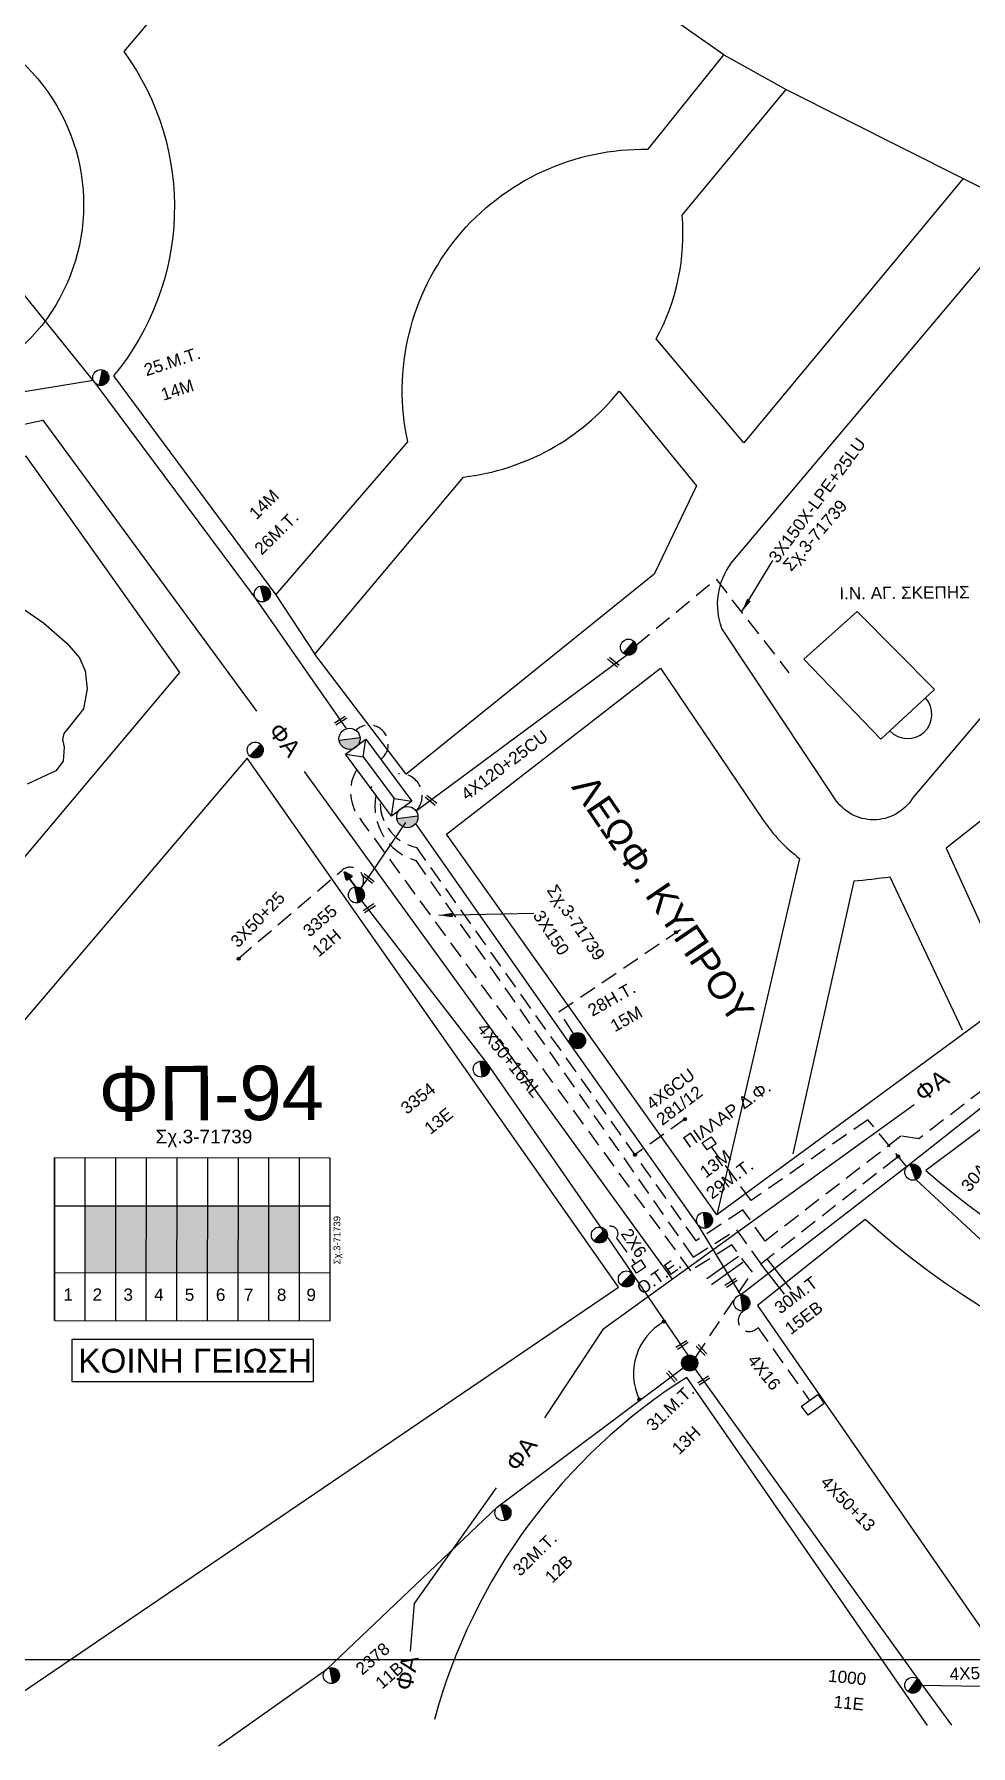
# Model space of a CAD drawing. Header units: millimetres. Extents: x 745 to 5694, y 762 to 3401.
# Drawn here: x 1912.4 to 2050.1, y 765.7 to 1017.1 of the extents above; entities that cross this region are included whole.
import ezdxf
from ezdxf.enums import TextEntityAlignment as Align

# ---------------------------------------------------------------- set-up
doc = ezdxf.new("R2010")
doc.units = ezdxf.units.MM
doc.linetypes.add('DASHED', pattern=[19.05, 12.7, -6.35])
for name, color, linetype in [('Άγνωστα', 7, 'Continuous'), ('Ασφαλειοκιβώτια Χ.Τ 9 αναχωρήσεων', 7, 'Continuous'), ('Γυμνά εναέρια ΧΤ και ΦΟΠ (3Φ)   4x50+16AL', 7, 'Continuous'), ('Εναέρια παροχή ΧΤ 4x16', 7, 'SYN_LINE'), ('Επίτονοι', 7, 'Continuous'), ('Επιγραφές - Σχήματα', 7, 'Continuous'), ('Καλώδια ΧΤ 4Χ6CU', 7, 'DASHED'), ('Μηχανική τομή', 7, 'Continuous'), ('Στύλος Ξύλινος', 7, 'Continuous'), ('Στύλος Ξύλινος @ 1', 7, 'Continuous'), ('Στύλος ΦΜ', 7, 'Continuous'), ('Στύλος ΦΜ @ 1', 7, 'Continuous'), ('Συνδέσεις', 7, 'Continuous'), ('Τομή', 7, 'Continuous'), ('Υποσταθμός εναέριος 2 στύλων', 7, 'Continuous'), ('Υποσταθμός πόλεως', 7, 'Continuous'), ('Υπόβαθρο ΔΕΗ', 7, 'Continuous'), ('Υπόγεια καλώδια Παροχών ΧΤ   4x50AL', 7, 'DASHED'), ('Υπόγεια καλώδια Παροχών ΧΤ   4x6', 7, 'DASHED')]:
    doc.layers.add(name, color=color, linetype=linetype)
doc.styles.add('arial', font='arial.ttf')
doc.styles.get("Standard").update_dxf_attribs({"font": 'arial.ttf'})
doc.linetypes.add('SYN_LINE', pattern='A,0.5,-0.0001,["/\\/\\/\\/",Standard,S=0.1,R=0,X=0,Y=-0.05],-0.25', length=0.7501)
doc.dimstyles.new('ISO-25', dxfattribs={"dimtxt": 2.5, "dimasz": 2.5, "dimexe": 1.25, "dimexo": 0.625, "dimtad": 1, "dimtxsty": 'Standard', "dimcen": 2.5, "dimadec": 0, "dimazin": 0, "dimtfac": 1, "dimtmove": 0, "dimatfit": 3, "dimfxl": 1, "dimarcsym": 0})

# ---------------------------------------------------------------- blocks, each defined once
blk = doc.blocks.new('ΥΠΑΡΧΩΝ ΤΣΙΜΕΝΤΕΝΙΟΣ ΣΤΥΛΟΣ')
at = {"layer": 'Στύλος ΦΜ'}
blk.add_hatch(color=256, dxfattribs=at).paths.add_polyline_path([(-1.29, -2.28, 0.574793), (2.62, 0, 0.268822), (1.3, 2.27)])
blk.add_line((-1.29, -2.28), (1.3, 2.27), dxfattribs=at)
blk.add_circle((0, 0), 2.62, dxfattribs=at)
at = {"layer": 'Στύλος ΦΜ', "flags": 4}
for tag, p in [('ΑΡΙΘΜΟΣ', (-4.68, 8.05)), ('ΤΥΠΟΣ', (-4.91, 3.03))]:
    blk.add_attdef(tag, p, '', height=4, dxfattribs=at)
blk = doc.blocks.new('ΥΠΑΡΧΩΝ ΞΥΛΙΝΟΣ ΣΤΥΛΟΣ')
at = {"layer": 'Στύλος Ξύλινος'}
h = blk.add_hatch(color=7, dxfattribs=at)
h.paths.add_polyline_path([(-2.62, 0, 0.270008), (-1.29, -2.28), (1.3, 2.27, 0.576266)])
h.paths.add_polyline_path([(-1.29, -2.28, 0.574793), (2.62, 0, 0.268822), (1.3, 2.27)])
at = {"layer": 'Στύλος Ξύλινος', "color": 7}
blk.add_line((-1.29, -2.28), (1.3, 2.27), dxfattribs=at)
blk.add_circle((0, 0), 2.62, dxfattribs=at)
at = {"layer": 'Στύλος Ξύλινος', "flags": 4}
for tag, p in [('ΑΡΙΘΜΟΣ', (-4.91, 8.6)), ('ΤΥΠΟΣ', (-4.85, 3.39))]:
    blk.add_attdef(tag, p, '', height=4, dxfattribs=at)
blk = doc.blocks.new('ΑΣΦΑΛΕΙΟΚΙΒΩΤΙΟ ΥΠΟΣΤΑΘΜΟΥ 9 ΑΝΑΧΩΡΗΣΕΩΝ')
at = {"layer": 'Ασφαλειοκιβώτια Χ.Τ 9 αναχωρήσεων', "ltscale": 40}
for p, q in [((-23.8, 40.36), (24.02, 40.36)), ((-9.72, 40.36), (-9.72, -40.64)), ((9.94, 40.36), (9.94, -40.64)), ((-23.8, 31.36), (24.02, 31.36)), ((-23.8, 22.36), (24.02, 22.36)), ((-23.8, 13.36), (24.02, 13.36)), ((-23.8, 4.36), (24.02, 4.36)), ((-23.8, -4.64), (24.02, -4.64)), ((-23.8, -13.64), (24.02, -13.64)), ((-23.8, -22.64), (24.02, -22.64)), ((-23.8, -31.64), (24.02, -31.64))]:
    blk.add_line(p, q, dxfattribs=at)
at = {"layer": 'Ασφαλειοκιβώτια Χ.Τ 9 αναχωρήσεων'}
blk.add_lwpolyline([(-23.8, -40.64), (24.02, -40.64), (24.02, 40.36), (-23.8, 40.36)], close=True, dxfattribs=at)
for s, p in [('1', (-17.96, 37.74)), ('2', (-17.96, 29.17)), ('3', (-17.96, 20.09)), ('4', (-17.96, 11.07)), ('5', (-17.96, 2.06)), ('6', (-17.96, -7.08)), ('7', (-17.96, -15.32)), ('8', (-17.96, -25)), ('9', (-17.96, -33.7))]:
    blk.add_text(s, height=3.6, rotation=270, dxfattribs=at).set_placement(p)
at = {"layer": 'Ασφαλειοκιβώτια Χ.Τ 9 αναχωρήσεων', "ltscale": 40}
for tag, height, p in [('ΟΝΟΜΑ', 5, (-0.16, 44.31)), ('ΚΕΙΜΕΝΟ 1', 2, (17.06, 35.59)), ('ΚΕΙΜΕΝΟ 2', 2, (17.06, 26.88)), ('ΚΕΙΜΕΝΟ 3', 2, (17.06, 17.69)), ('ΚΕΙΜΕΝΟ 4', 2, (17.06, 8.71)), ('ΚΕΙΜΕΝΟ 5', 2, (17.06, -0.13)), ('ΚΕΙΜΕΝΟ 6', 2, (17.06, -9.05)), ('ΚΕΙΜΕΝΟ 7', 2, (17.06, -18.13)), ('ΚΕΙΜΕΝΟ 8', 2, (17.06, -26.85)), ('ΚΕΙΜΕΝΟ 9', 2, (17.06, -35.99)), ('ΣΧ', 2, (-0.1, -42.64))]:
    blk.add_attdef(tag, text='', height=height, dxfattribs=at).set_placement(p, align=Align.MIDDLE_CENTER)
blk = doc.blocks.new('ΥΠΟΣΤΑΘΜΟΣ ΕΝΑΕΡΙΟΣ ΕΠΙ 2 ΣΤΥΛΩΝ')
at = {"layer": 'Υποσταθμός εναέριος 2 στύλων', "linetype": 'Continuous'}
for points in [[(-11.97, -2.11, 0.574793), (-8.45, -0.07, 0.268822), (-9.64, 1.98)], [(9.68, -2.15, 0.574793), (13.19, -0.1, 0.268822), (12.01, 1.95)]]:
    blk.add_hatch(color=256, dxfattribs=at).paths.add_polyline_path(points)
for p, q in [((-11.97, -2.11), (-9.64, 1.98)), ((9.68, -2.15), (12.01, 1.95))]:
    blk.add_line(p, q, dxfattribs=at)
for centre in [(-10.81, -0.07), (10.84, -0.1)]:
    blk.add_circle(centre, 2.36, dxfattribs=at)
at = {"layer": 'Υποσταθμός πόλεως', "linetype": 'Continuous', "ltscale": 40}
blk.add_lwpolyline([(-8.57, 2.82), (8.57, 2.82), (8.57, -2.82), (-8.57, -2.82)], close=True, dxfattribs=at)
for points in [[(-5.75, 0), (-8.57, 2.82)], [(-8.57, -2.82), (-5.75, 0)], [(-5.75, 0), (5.75, 0)], [(5.75, 0), (8.57, 2.82)], [(8.57, -2.82), (5.75, 0)]]:
    blk.add_lwpolyline(points, dxfattribs=at)
at = {"layer": 'Υποσταθμός εναέριος 2 στύλων', "ltscale": 40, "flags": 1}
for tag, p in [('ΜΕΤΑΣΧΗΜΑΤΙΣΜΟΣ', (14.09, 2.51)), ('ΙΣΧΥΣ', (14.07, -0.28)), ('ΑΡΙΘΜΟΣ', (14.19, -3))]:
    blk.add_attdef(tag, p, '', height=1.8, dxfattribs=at)
blk = doc.blocks.new('ΜΗΧΑΝΙΚΗ ΤΟΜΗ')
at = {"layer": 'Μηχανική τομή', "ltscale": 40}
for p, q in [((-1.89, 0.78), (1.89, 0.78)), ((1.89, 0), (-1.89, 0))]:
    blk.add_line(p, q, dxfattribs=at)
blk = doc.blocks.new('_ΣΥΝΔΕΣΗ')
at = {"layer": 'Συνδέσεις', "linetype": 'SYN_LINE', "ltscale": 40}
blk.add_hatch(color=256, dxfattribs=at).paths.add_polyline_path([(0.5, -0.01, 1), (-0.5, -0.01, 1)])
at = {"layer": 'Συνδέσεις'}
blk.add_circle((0, -0.01), 0.5, dxfattribs=at)
blk = doc.blocks.new('ΕΠΙΤΟΝΟΣ')
at = {"layer": 'Επίτονοι', "lineweight": 40, "ltscale": 40}
blk.add_hatch(color=256, dxfattribs=at).paths.add_polyline_path([(-1.13, 6.47), (0, 9.1), (1.13, 6.47)])
for p, q in [((-1.13, 6.47), (0, 9.1)), ((1.13, 6.47), (-1.13, 6.47)), ((-1.13, 6.47), (0, 6.47)), ((0, 9.1), (1.13, 6.47)), ((0, 6.47), (0, 0))]:
    blk.add_line(p, q, dxfattribs=at)
blk = doc.blocks.new('ΤΟΜΗ')
at = {"layer": 'Τομή', "ltscale": 40}
for p, q in [((-5.68, 0), (5.68, 0)), ((5.68, -2.33), (-5.68, -2.33))]:
    blk.add_line(p, q, dxfattribs=at)

msp = doc.modelspace()

# ---------------------------------------------------------------- hatches: boundary and pattern name
at = {"layer": 'Άγνωστα', "ltscale": 0.2}
for color, points in [(1, [(1919.93, 845.01), (1919.92, 835.19), (1924.42, 835.18), (1924.43, 845.01)]), (2, [(1924.43, 845.01), (1924.42, 835.18), (1928.92, 835.18), (1928.93, 845)]), (30, [(1928.93, 845), (1928.92, 835.18), (1933.42, 835.17), (1933.43, 845)]), (85, [(1933.43, 845), (1933.42, 835.17), (1937.92, 835.17), (1937.93, 845)]), (173, [(1937.93, 845), (1937.92, 835.17), (1942.42, 835.16), (1942.43, 844.99)]), (5, [(1942.43, 844.99), (1942.42, 835.16), (1946.92, 835.16), (1946.93, 844.99)]), (62, [(1946.93, 844.99), (1946.92, 835.16), (1951.42, 835.15), (1951.43, 844.98)])]:
    msp.add_hatch(color=color, dxfattribs=at).paths.add_polyline_path(points)

# ---------------------------------------------------------------- linework, layer by layer
at = {"layer": 'Άγνωστα', "color": 85, "linetype": 'DASHED', "ltscale": 0.2}
for points in [[(2000.92, 927.37), (2012.65, 937.05)], [(2012.65, 937.05), (2023.36, 923.3)]]:
    msp.add_lwpolyline(points, dxfattribs=at)
at = {"layer": 'Άγνωστα', "color": 85, "linetype": 'SYN_LINE', "ltscale": 20}
msp.add_lwpolyline([(1968.59, 903.03), (1999.51, 925.92)], dxfattribs=at)
at = {"layer": 'Άγνωστα', "color": 62}
msp.add_lwpolyline([(2123.96, 910.75), (2078.91, 880.91), (2040.85, 850.88), (2016.29, 831.91)], dxfattribs=at)
at = {"layer": 'Άγνωστα', "color": 173}
for points in [[(1961.84, 906.44), (1962.11, 906.61)], [(2047.32, 768.7), (2042.52, 775.27), (2009.58, 821.04)], [(2054.69, 774.35), (2042.74, 774.55)]]:
    msp.add_lwpolyline(points, dxfattribs=at)
at = {"layer": 'Άγνωστα', "color": 5, "linetype": 'DASHED', "ltscale": 0.2}
msp.add_lwpolyline([(1962.65, 905.27, 0.388047), (1968.51, 895.75), (2009.27, 837.45), (2015.64, 841.47), (2019.21, 836.49), (2039.4, 852.25)], format="xyb", dxfattribs=at)
at = {"layer": 'Άγνωστα', "color": 62, "linetype": 'DASHED', "ltscale": 0.2}
msp.add_lwpolyline([(2074.44, 881.62, -0.138592), (2073.29, 878.49), (2042.46, 854.84), (2039.82, 855.23), (2019.86, 839.82), (2016.57, 844.42), (2009.73, 839.85), (1968.65, 897.63, -0.344748), (1963.27, 904.07)], format="xyb", dxfattribs=at)
at = {"layer": 'Άγνωστα', "color": 2, "linetype": 'SYN_LINE', "ltscale": 15}
msp.add_lwpolyline([(1966.99, 901.31), (1960.46, 891.65)], dxfattribs=at)
at = {"layer": 'Άγνωστα', "color": 173, "linetype": 'DASHED', "ltscale": 0.2}
msp.add_lwpolyline([(2009.63, 822.71), (2017.98, 835.24), (2014.95, 839.26), (2008.93, 835.46), (1960.48, 901.68)], dxfattribs=at)
at = {"layer": 'Άγνωστα', "color": 30}
msp.add_lwpolyline([(2016.29, 831.91), (2009.95, 842.28), (1991.28, 868.69), (1968.47, 901.21)], dxfattribs=at)
at = {"layer": 'Άγνωστα', "color": 2, "linetype": 'DASHED', "ltscale": 0.2}
msp.add_lwpolyline([(1942.46, 881.35), (1957.66, 894.28, -0.893748), (1960.46, 891.65, 0.569916)], format="xyb", dxfattribs=at)
at = {"layer": 'Άγνωστα', "color": 30, "linetype": 'DASHED', "ltscale": 0.2}
msp.add_lwpolyline([(1991.72, 870.3), (1989.56, 873.51), (2007.54, 885.68)], dxfattribs=at)
at = {"layer": 'Άγνωστα', "color": 5, "linetype": 'DASHED', "ltscale": 0.2}
msp.add_lwpolyline([(2040.67, 850.71), (2034.97, 857.64), (2017.8, 845.8), (2011.96, 853.68)], dxfattribs=at)
at = {"layer": 'Άγνωστα', "color": 5, "linetype": 'SYN_LINE', "ltscale": 20}
msp.add_lwpolyline([(2203.32, 823.91), (2171.16, 825.53), (2133.05, 820.81), (2099.73, 821.68), (2068.32, 824.49), (2041.99, 848.85)], dxfattribs=at)
at = {"layer": 'Άγνωστα', "color": 2}
msp.add_lwpolyline([(1939.51, 765.68), (1955.43, 776.95), (1980.51, 800.76), (2007.83, 821.19)], dxfattribs=at)
at = {"layer": 'Άγνωστα', "color": 173, "linetype": 'DASHED', "ltscale": 0.2}
msp.add_arc((1965.28, 905.84), 6.35, 148.7624, 220.9214, dxfattribs=at)
at = {"layer": 'Γυμνά εναέρια ΧΤ και ΦΟΠ (3Φ)   4x50+16AL', "color": 2}
msp.add_lwpolyline([(1960.57, 889.78), (1979.08, 865.81), (1996.65, 840.44), (2000.44, 834.92), (2008.49, 823.04)], dxfattribs=at)
at = {"layer": 'Εναέρια παροχή ΧΤ 4x16', "color": 173, "linetype": 'DASHED', "ltscale": 0.2}
msp.add_lwpolyline([(2016.83, 829.63, 1.250612), (2018.8, 827.14), (2026.42, 816.36)], format="xyb", dxfattribs=at)
at = {"layer": 'Επιγραφές - Σχήματα', "color": 85, "ltscale": 0.2}
msp.add_line((1952.13, 908.82), (2006.22, 834.21), dxfattribs=at)
at = {"layer": 'Επιγραφές - Σχήματα', "color": 2, "linetype": 'DASHED', "ltscale": 0.2}
msp.add_line((1998.03, 840.27), (2000.76, 836.5), dxfattribs=at)
at = {"layer": 'Επιγραφές - Σχήματα'}
msp.add_lwpolyline([(780.39, 1891.51), (3073.89, 1891.51), (3073.89, 778.3), (780.39, 778.3)], close=True, dxfattribs=at)
at = {"layer": 'Επιγραφές - Σχήματα', "color": 85, "ltscale": 0.2}
for points in [[(1903.45, 958.24), (1913.71, 960.42), (1945.13, 917.68)], [(2041.76, 859.85), (1996, 826.84)], [(1996, 826.84), (1987.43, 813.85)], [(1980.34, 803.58), (1968.28, 786.6), (1967.71, 779.58)]]:
    msp.add_lwpolyline(points, dxfattribs=at)
at = {"layer": 'Επιγραφές - Σχήματα', "color": 30, "linetype": 'DASHED', "ltscale": 0.2}
msp.add_lwpolyline([(1968.59, 903.03, 0.684795), (1965.98, 908.48)], format="xyb", dxfattribs=at)
at = {"layer": 'Επιγραφές - Σχήματα', "ltscale": 0.2}
for points in [[(2010.62, 854.26), (2011.94, 855.15), (2012.65, 854.1), (2011.33, 853.21)], [(2000.26, 836.17), (2001.58, 837.06), (2002.29, 836.01), (2000.98, 835.12)], [(2025.22, 815.55), (2027.61, 817.27), (2028.56, 815.96), (2026.17, 814.24)]]:
    msp.add_lwpolyline(points, close=True, dxfattribs=at)
at = {"layer": 'Επιγραφές - Σχήματα', "color": 190}
msp.add_lwpolyline([(1917.96, 819.17), (1953.48, 819.17), (1953.48, 825.34), (1917.96, 825.34)], close=True, dxfattribs=at)
at = {"layer": 'Επιγραφές - Σχήματα', "color": 1, "linetype": 'DASHED', "ltscale": 0.2}
msp.add_arc((1961.67, 912.82), 2.81, 307.7719, 133.6433, dxfattribs=at)
at = {"layer": 'Επιγραφές - Σχήματα', "color": 2, "linetype": 'DASHED', "ltscale": 0.2}
msp.add_arc((1997.16, 840.92), 1.08, 323.4048, 142.7748, dxfattribs=at)
at = {"layer": 'Επιγραφές - Σχήματα', "ltscale": 0.2}
msp.add_arc((2009.32, 820.33), 8.8, 119.38, 205.4162, dxfattribs=at)
at = {"layer": 'Καλώδια ΧΤ 4Χ6CU', "color": 62, "linetype": 'DASHED', "ltscale": 0.2}
msp.add_line((2008.07, 857.73), (2000.73, 852.51), dxfattribs=at)
at = {"layer": 'Υπόβαθρο ΔΕΗ'}
for points in [[(2111.81, 1264.23, 0.128529), (1975.32, 1082.38, 0.062772), (2188.67, 970.52), (2367.6, 916.24, 0.060101), (2486.77, 898.83, 0.597235), (2505.98, 938.55, 0.452783)], [(2013.81, 1014.07), (1958.12, 1053.02), (1925.62, 1014.56, -0.343285), (1924.08, 966.91), (1947.97, 934.74)], [(1879.53, 1018.36, -0.78083), (1913.54, 974.33, -1.26712), (1879.53, 1018.36, -3.228838)], [(1947.97, 934.74), (1967.33, 957.24, -0.483372), (2002.66, 1000.23), (2013.81, 1014.07)], [(2022.94, 1008.99), (2048.96, 995.92), (2016.73, 957.1), (2003.84, 972.35, 0.148478), (2007.66, 990.55), (2022.94, 1008.99)], [(2048.96, 995.92), (2128.69, 955.84, -0.640583), (2130.67, 930.17), (2012.77, 843.69), (1973.02, 899.6), (2004.47, 923.99), (2019.58, 901.66, 0.082513), (2024.92, 896.04), (2012.77, 843.69)], [(2097.58, 970.97), (2041.52, 904.88, -0.554075), (2030.07, 904.88), (2013.52, 929.83, -0.25521), (2014.89, 939.4), (2058.48, 991.14)], [(1947.97, 934.74), (1953.69, 926.02), (1975.52, 952.07, 0.197196), (1998.41, 964.68), (2009.79, 950.75), (2003.55, 937.8), (1967.09, 908.42), (1953.69, 926.02)], [(1804.88, 769.97), (1933.84, 923.33), (1911.28, 955.15, -0.254213), (1869.9, 955.79, 0.033616), (1812.5, 889.33, 0.037413), (1733.19, 770.6, 1.404528)], [(2048.87, 870.8), (2038.22, 893.29, -0.00945), (2032.89, 892.68), (2023.91, 852.62)], [(2112.39, 890.69), (2101.99, 893.9), (2043.47, 850.17, 0.186407), (2120.31, 822.38), (2112.39, 890.69)], [(2131.48, 768.01), (2122.63, 812.06, -0.200258), (2034.57, 842.98), (2018.74, 830.36), (2060.97, 769.46)], [(2043.71, 768.64), (2008.33, 819.79, 0.187469), (1971.27, 769.54, 0.153908)]]:
    msp.add_lwpolyline(points, format="xyb", dxfattribs=at)
for points in [[(2013.81, 1014.07), (2022.94, 1008.99)], [(1910.97, 932.6), (1913.81, 930.63), (1917.3, 927.6), (1919.1, 925.49), (1919.95, 923.59), (1920.24, 920.95), (1919.69, 918.03), (1918.03, 915.89), (1916.77, 914.37), (1916.6, 913.53), (1916.86, 912.36), (1916.72, 910.32), (1915.62, 908.89), (1911.43, 906.96)], [(2025.56, 925.32), (2033.38, 932.3), (2044.75, 920.86), (2036.87, 913.56), (2025.56, 925.32)], [(1905.18, 769.81), (1998.29, 833.07), (1943.74, 910.78), (1837.54, 785.98), (1852.17, 769.5)], [(2063.51, 881.92), (2053.87, 903.36), (2046.48, 897.53), (2056.07, 876.44)]]:
    msp.add_lwpolyline(points, dxfattribs=at)
msp.add_arc((2040.81, 917.21), 3.56, 222.7822, 42.7822, dxfattribs=at)
at = {"layer": 'Υπόγεια καλώδια Παροχών ΧΤ   4x50AL', "color": 1, "linetype": 'Continuous', "ltscale": 0.2}
msp.add_lwpolyline([(1958.29, 915.15), (1945.13, 934.08), (1921.57, 965.71), (1889.66, 1005.21), (1872.16, 1028.17)], dxfattribs=at)
at = {"layer": 'Υπόγεια καλώδια Παροχών ΧΤ   4x6', "color": 1, "linetype": 'SYN_LINE', "ltscale": 20}
msp.add_lwpolyline([(1921.14, 966.24), (1871.09, 958.08), (1859.46, 947.56)], dxfattribs=at)

# ---------------------------------------------------------------- block references
at = {"layer": 'Ασφαλειοκιβώτια Χ.Τ 9 αναχωρήσεων'}
ref = msp.add_blockref('ΑΣΦΑΛΕΙΟΚΙΒΩΤΙΟ ΥΠΟΣΤΑΘΜΟΥ 9 ΑΝΑΧΩΡΗΣΕΩΝ', (1935.61, 840.03), dxfattribs=dict(at, xscale=0.4999999999999658, yscale=0.4999999999999658, zscale=0.4999999999999658, rotation=89.94210369080487))
ref.add_attrib('ΣΧ', 'Σχ.3-71739', dxfattribs={"ltscale": 40, "height": 1, "rotation": 89.9421}).set_placement((1956.93, 839.96), align=Align.MIDDLE_CENTER)
at = {"layer": 'Επίτονοι', "xscale": 0.4499999999997602, "yscale": 0.4499999999997602, "zscale": 0.4499999999997602, "rotation": 36.86554494037851}
msp.add_blockref('ΕΠΙΤΟΝΟΣ', (1960.49, 890.8), dxfattribs=at)
at = {"layer": 'Μηχανική τομή'}
for p, xscale, yscale, zscale, rotation in [((1997.44, 924.72), 0.4999999999999983, 0.4999999999999983, 0.4999999999999983, 320.0896093058199), ((1957.57, 916.12), 0.4999999999999622, 0.4999999999999622, 0.4999999999999622, 32.73270798800542), ((1970.64, 904.44), 0.4999999999999983, 0.4999999999999983, 0.4999999999999983, 320.0896093058199), ((1961.41, 892.94), 0.4999999999999983, 0.4999999999999983, 0.4999999999999983, 320.0896093058199), ((1961.79, 888.57), 0.4999999999999622, 0.4999999999999622, 0.4999999999999622, 32.73270798800542), ((2014.96, 833.52), 0.4999999999999622, 0.4999999999999622, 0.4999999999999622, 32.73270798800542), ((2007.76, 824.4), 0.4999999999999622, 0.4999999999999622, 0.4999999999999622, 32.73270798800542), ((2010.38, 823.69), 0.5000000000000528, 0.5000000000000528, 0.5000000000000528, 312.9099540559136), ((2006.01, 819.78), 0.5000000000000528, 0.5000000000000528, 0.5000000000000528, 312.9099540559136), ((2010.96, 819.18), 0.4999999999999622, 0.4999999999999622, 0.4999999999999622, 32.73270798800542)]:
    msp.add_blockref('ΜΗΧΑΝΙΚΗ ΤΟΜΗ', p, dxfattribs=dict(at, xscale=xscale, yscale=yscale, zscale=zscale, rotation=rotation))
at = {"layer": 'Στύλος Ξύλινος @ 1', "ltscale": 40}
ref = msp.add_blockref('ΥΠΑΡΧΩΝ ΞΥΛΙΝΟΣ ΣΤΥΛΟΣ', (1992.3, 869.27), dxfattribs=dict(at, xscale=0.449999999999858, yscale=0.449999999999858, zscale=0.449999999999858, rotation=29.48068426220996))
ref.add_attrib('ΤΥΠΟΣ', '28H.T.', (1994.46, 872.75), dxfattribs={"layer": 'Στύλος Ξύλινος', "height": 1.8, "rotation": 29.4807, "flags": 4})
ref.add_attrib('ΑΡΙΘΜΟΣ', '15M', (1997.77, 870.48), dxfattribs={"layer": 'Στύλος Ξύλινος', "height": 1.8, "rotation": 29.4807, "flags": 4})
ref = msp.add_blockref('ΥΠΑΡΧΩΝ ΞΥΛΙΝΟΣ ΣΤΥΛΟΣ', (2008.77, 821.9), dxfattribs=dict(at, xscale=0.4499999999997291, yscale=0.4499999999997291, zscale=0.4499999999997291, rotation=43.51115869942916))
ref.add_attrib('ΤΥΠΟΣ', '31.M.T.', (2003.45, 811.78), dxfattribs={"layer": 'Στύλος Ξύλινος', "height": 1.8, "rotation": 43.5112, "flags": 4})
ref.add_attrib('ΑΡΙΘΜΟΣ', '13H', (2007.2, 808.32), dxfattribs={"layer": 'Στύλος Ξύλινος', "height": 1.8, "rotation": 43.5112, "flags": 4})
at = {"layer": 'Στύλος ΦΜ @ 1', "ltscale": 40}
ref = msp.add_blockref('ΥΠΑΡΧΩΝ ΤΣΙΜΕΝΤΕΝΙΟΣ ΣΤΥΛΟΣ', (1922.23, 966.68), dxfattribs=dict(at, xscale=0.4499999999996414, yscale=0.4499999999996414, zscale=0.4499999999996414, rotation=18.13311919446247))
ref.add_attrib('ΤΥΠΟΣ', '25.M.T.', (1928.94, 966.86), dxfattribs={"layer": 'Στύλος ΦΜ', "height": 1.8, "rotation": 18.1331, "flags": 4})
ref.add_attrib('ΑΡΙΘΜΟΣ', '14M', (1931.43, 963.26), dxfattribs={"layer": 'Στύλος ΦΜ', "height": 1.8, "rotation": 18.1331, "flags": 4})
ref = msp.add_blockref('ΥΠΑΡΧΩΝ ΤΣΙΜΕΝΤΕΝΙΟΣ ΣΤΥΛΟΣ', (1945.97, 934.9), dxfattribs=dict(at, xscale=0.4499999999996799, yscale=0.4499999999996799, zscale=0.4499999999996799, rotation=44.30663126529159))
ref.add_attrib('ΤΥΠΟΣ', '14M', (1945.08, 945.7), dxfattribs={"layer": 'Στύλος ΦΜ', "height": 1.8, "rotation": 44.3066, "flags": 4})
ref.add_attrib('ΑΡΙΘΜΟΣ', '26M.T.', (1945.87, 940.51), dxfattribs={"layer": 'Στύλος ΦΜ', "height": 1.8, "rotation": 44.3066, "flags": 4})
at = {"layer": 'Στύλος ΦΜ @ 1', "ltscale": 40, "xscale": 0.4499999999996779, "yscale": 0.4499999999996779, "zscale": 0.4499999999996779, "rotation": 346.8465568456768}
for p in [(1999.78, 927.07), (1944.92, 911.96), (1995.5, 840.71), (1999.47, 834.25)]:
    msp.add_blockref('ΥΠΑΡΧΩΝ ΤΣΙΜΕΝΤΕΝΙΟΣ ΣΤΥΛΟΣ', p, dxfattribs=at)
at = {"layer": 'Στύλος ΦΜ @ 1', "ltscale": 40}
ref = msp.add_blockref('ΥΠΑΡΧΩΝ ΤΣΙΜΕΝΤΕΝΙΟΣ ΣΤΥΛΟΣ', (1959.8, 890.67), dxfattribs=dict(at, xscale=0.4499999999996657, yscale=0.4499999999996657, zscale=0.4499999999996657, rotation=40.7874765397498))
ref.add_attrib('ΤΥΠΟΣ', '3355', (1952.9, 884.39), dxfattribs={"layer": 'Στύλος ΦΜ', "height": 1.8, "rotation": 40.7875, "flags": 4})
ref.add_attrib('ΑΡΙΘΜΟΣ', '12H', (1954.24, 881.44), dxfattribs={"layer": 'Στύλος ΦΜ', "height": 1.8, "rotation": 40.7875, "flags": 4})
ref = msp.add_blockref('ΥΠΑΡΧΩΝ ΤΣΙΜΕΝΤΕΝΙΟΣ ΣΤΥΛΟΣ', (1978.15, 865.09), dxfattribs=dict(at, xscale=0.4499999999997938, yscale=0.4499999999997938, zscale=0.4499999999997938, rotation=38.57779268242876))
ref.add_attrib('ΤΥΠΟΣ', '3354', (1967.21, 858.35), dxfattribs={"layer": 'Στύλος ΦΜ', "height": 1.8, "rotation": 38.5778, "flags": 4})
ref.add_attrib('ΑΡΙΘΜΟΣ', '13E', (1970.67, 855.38), dxfattribs={"layer": 'Στύλος ΦΜ', "height": 1.8, "rotation": 38.5778, "flags": 4})
ref = msp.add_blockref('ΥΠΑΡΧΩΝ ΤΣΙΜΕΝΤΕΝΙΟΣ ΣΤΥΛΟΣ', (2010.96, 842.89), dxfattribs=dict(at, xscale=0.4499999999997839, yscale=0.4499999999997839, zscale=0.4499999999997839, rotation=36.69314742088504))
ref.add_attrib('ΤΥΠΟΣ', '13M', (2011.13, 848.99), dxfattribs={"layer": 'Στύλος ΦΜ', "height": 1.8, "rotation": 36.6931, "flags": 4})
ref.add_attrib('ΑΡΙΘΜΟΣ', '29Μ.T.', (2012.05, 845.9), dxfattribs={"layer": 'Στύλος ΦΜ', "height": 1.8, "rotation": 36.6931, "flags": 4})
ref = msp.add_blockref('ΥΠΑΡΧΩΝ ΤΣΙΜΕΝΤΕΝΙΟΣ ΣΤΥΛΟΣ', (2041.57, 849.95), dxfattribs=dict(at, xscale=0.4499999999997258, yscale=0.4499999999997258, zscale=0.4499999999997258, rotation=50.08034323008876))
ref.add_attrib('ΤΥΠΟΣ', '30A', (2049.87, 846.91), dxfattribs={"layer": 'Στύλος ΦΜ', "height": 1.8, "rotation": 50.0803, "flags": 4})
ref = msp.add_blockref('ΥΠΑΡΧΩΝ ΤΣΙΜΕΝΤΕΝΙΟΣ ΣΤΥΛΟΣ', (2016.44, 830.75), dxfattribs=dict(at, xscale=0.4499999999997461, yscale=0.4499999999997461, zscale=0.4499999999997461, rotation=37.15537343851106))
ref.add_attrib('ΤΥΠΟΣ', '30Μ.T', (2022.09, 829.02), dxfattribs={"layer": 'Στύλος ΦΜ', "height": 1.8, "rotation": 37.1554, "flags": 4})
ref.add_attrib('ΑΡΙΘΜΟΣ', '15EB', (2023.63, 825.99), dxfattribs={"layer": 'Στύλος ΦΜ', "height": 1.8, "rotation": 37.1554, "flags": 4})
ref = msp.add_blockref('ΥΠΑΡΧΩΝ ΤΣΙΜΕΝΤΕΝΙΟΣ ΣΤΥΛΟΣ', (1981.33, 799.92), dxfattribs=dict(at, xscale=0.4499999999998131, yscale=0.4499999999998131, zscale=0.4499999999998131, rotation=44.52621936179081))
ref.add_attrib('ΤΥΠΟΣ', '32M.T.', (1983.85, 790.46), dxfattribs={"layer": 'Στύλος ΦΜ', "height": 1.8, "rotation": 44.5262, "flags": 4})
ref.add_attrib('ΑΡΙΘΜΟΣ', '12B', (1988.57, 789.44), dxfattribs={"layer": 'Στύλος ΦΜ', "height": 1.8, "rotation": 44.5262, "flags": 4})
ref = msp.add_blockref('ΥΠΑΡΧΩΝ ΤΣΙΜΕΝΤΕΝΙΟΣ ΣΤΥΛΟΣ', (1956.11, 775.99), dxfattribs=dict(at, xscale=0.4499999999997404, yscale=0.4499999999997404, zscale=0.4499999999997404, rotation=40.8319335215546))
ref.add_attrib('ΤΥΠΟΣ', '2378', (1960.65, 775.98), dxfattribs={"layer": 'Στύλος ΦΜ', "height": 1.8, "rotation": 40.8319, "flags": 4})
ref.add_attrib('ΑΡΙΘΜΟΣ', '11B', (1963.54, 773.9), dxfattribs={"layer": 'Στύλος ΦΜ', "height": 1.8, "rotation": 40.8319, "flags": 4})
ref = msp.add_blockref('ΥΠΑΡΧΩΝ ΤΣΙΜΕΝΤΕΝΙΟΣ ΣΤΥΛΟΣ', (2041.57, 774.57), dxfattribs=dict(at, xscale=0.4499999999996752, yscale=0.4499999999996752, zscale=0.4499999999996752, rotation=354.3423043882369))
ref.add_attrib('ΤΥΠΟΣ', '1000', (2029.05, 775.11), dxfattribs={"layer": 'Στύλος ΦΜ', "height": 1.8, "rotation": 354.3423, "flags": 4})
ref.add_attrib('ΑΡΙΘΜΟΣ', '11E', (2029.85, 771.29), dxfattribs={"layer": 'Στύλος ΦΜ', "height": 1.8, "rotation": 354.3423, "flags": 4})
at = {"layer": 'Συνδέσεις', "xscale": 0.4499999999998181, "yscale": 0.4499999999998181, "zscale": 0.4499999999998181}
for p in [(2006.78, 885.19), (1942.47, 881.3), (2008.07, 857.74), (2000.73, 852.52), (2039.41, 852.25), (2005, 828.01), (2001.37, 816.56)]:
    msp.add_blockref('_ΣΥΝΔΕΣΗ', p, dxfattribs=at)
at = {"layer": 'Τομή'}
for p, xscale, yscale, zscale, rotation in [((2014.29, 835.02), 0.4999999999999752, 0.4999999999999752, 0.4999999999999752, 215.5015718789225), ((2020.97, 834.24), 0.5000000000000748, 0.5000000000000748, 0.5000000000000748, 128.1649967368675)]:
    msp.add_blockref('ΤΟΜΗ', p, dxfattribs=dict(at, xscale=xscale, yscale=yscale, zscale=zscale, rotation=rotation))
at = {"layer": 'Υποσταθμός εναέριος 2 στύλων', "xscale": 0.6604696212046068, "yscale": 0.6604696212046068, "zscale": 0.6604696212046068, "rotation": 306.5179941814003}
msp.add_blockref('ΥΠΟΣΤΑΘΜΟΣ ΕΝΑΕΡΙΟΣ ΕΠΙ 2 ΣΤΥΛΩΝ', (1963.07, 907.9), dxfattribs=at)

# ---------------------------------------------------------------- texts
at = {"layer": 'Άγνωστα', "char_height": 1.8, "attachment_point": 1, "style": 'arial'}
for s, insert, width, rotation in [('3X150X-LPE+25LU', (2020.23, 940.35), 19.229, 53.5022), ('4X120+25CU', (1974.95, 905.9), 69.1904, 36.9792), ('3X50+25', (1941.11, 884.06), 21.132, 45.9465), ('3X150', (1987.15, 888.64), 69.1904, 303.8548), ('2X6', (2000.08, 841.9), 69.1904, 303.8548), ('4X50+13', (2029.15, 805.52), 69.1904, 314.3158), ('4X50', (2046.94, 777.12), 69.1904, 2.1628)]:
    msp.add_mtext(s, dxfattribs=dict(at, insert=insert, width=width, rotation=rotation))
at = {"layer": 'Γυμνά εναέρια ΧΤ και ΦΟΠ (3Φ)   4x50+16AL', "insert": (1978.82, 872.11), "char_height": 1.8, "width": 69.1904, "attachment_point": 1, "rotation": 309.1978, "style": 'arial'}
msp.add_mtext('4X50+16AL', dxfattribs=at)
at = {"layer": 'Εναέρια παροχή ΧΤ 4x16', "insert": (2018.57, 823.4), "char_height": 1.8, "width": 69.1904, "attachment_point": 1, "rotation": 309.347, "style": 'arial'}
msp.add_mtext('4X16', dxfattribs=at)
at = {"layer": 'Επιγραφές - Σχήματα', "width": 69.1904, "attachment_point": 1, "style": 'arial'}
for s, insert, char_height, rotation in [('Σχ.3-71739', (2022.31, 939.26), 1.8, 49.0214), ('Ι.Ν. ΑΓ. ΣΚΕΠΗΣ', (2030.76, 935.88), 1.8, 0.5577), ('ΛΕΩΦ. ΚΥΠΡΟΥ', (1994.6, 908.79), 4, 304.1925), ('Σχ.3-71739', (1989.18, 892.4), 1.8, 304.5983), ('ΦΠ-94', (1921.88, 865.54), 8, 0.1115), ('ΠΙΛΛΑΡ Δ.Φ.', (2007.59, 854.89), 1.8, 35.084), ('Ο.Τ.Ε.', (2000.77, 833.35), 1.8, 35.084)]:
    msp.add_mtext(s, dxfattribs=dict(at, insert=insert, char_height=char_height, rotation=rotation))
at = {"layer": 'Επιγραφές - Σχήματα', "color": 85, "char_height": 2.5, "width": 19.229, "attachment_point": 1, "style": 'arial'}
for insert, rotation in [((1948.62, 916.25), 308.5105), ((2041.55, 862.11), 37.0325), ((1981.5, 807.22), 53.7291), ((1965.46, 774.14), 78.1696)]:
    msp.add_mtext('ΦΑ', dxfattribs=dict(at, insert=insert, rotation=rotation))
at = {"layer": 'Επιγραφές - Σχήματα', "insert": (1930.28, 856.18), "char_height": 2, "width": 58.376, "attachment_point": 1}
msp.add_mtext('Σχ.3-71739', dxfattribs=at)
at = {"layer": 'Επιγραφές - Σχήματα', "color": 190, "insert": (1918.92, 824), "char_height": 3.5, "width": 35.1311, "attachment_point": 1}
msp.add_mtext('KOINH ΓΕΙΩΣΗ', dxfattribs=at)
at = {"layer": 'Καλώδια ΧΤ 4Χ6CU', "ltscale": 0.2, "char_height": 1.8, "attachment_point": 1, "rotation": 37.0338}
for s, insert in [('4X6CU', (2002.17, 860.44)), ('281/12', (2003.65, 858.15))]:
    msp.add_mtext_dynamic_manual_height_columns(s, width=16.1036, gutter_width=12.5, heights=[0], dxfattribs=dict(at, insert=insert))

# ---------------------------------------------------------------- leaders
at = {"layer": 'Επιγραφές - Σχήματα', "ltscale": 40}
for points in [[(2016.44, 932.29), (2021, 939.81)], [(1971.92, 887.68), (1985.87, 888.01)]]:
    msp.add_leader(points, dimstyle='ISO-25', override={"dimasz": 2, "dimtad": 0}, dxfattribs=at)

doc.saveas('drawing.dxf')
